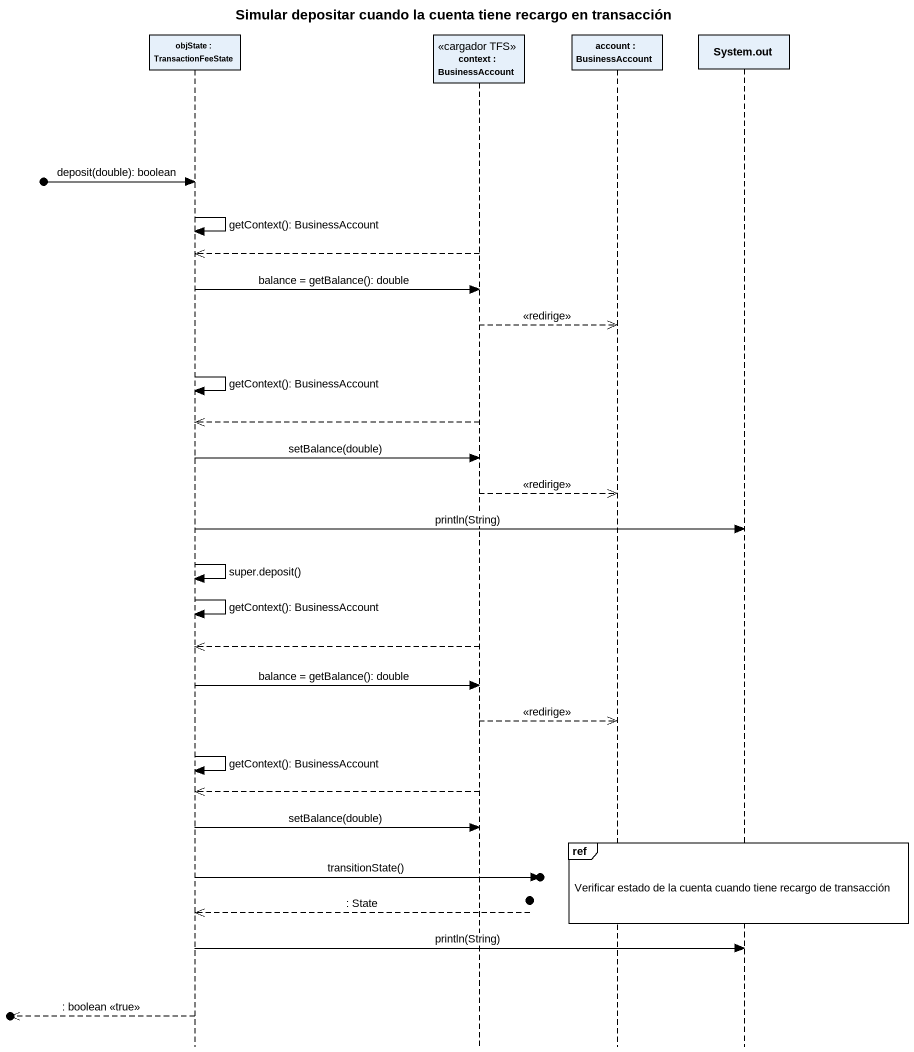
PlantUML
@startuml
title Simular depositar cuando la cuenta tiene recargo en transacción
hide footbox
participant "objState : TransactionFeeState" as objState
participant "context : BusinessAccount" as context <<cargador TFS>>
participant "account : BusinessAccount" as account
participant "System.out" as System_out

[o-> objState : deposit(double): boolean
objState -> objState : getContext(): BusinessAccount
context -->> objState
objState -> context : balance = getBalance(): double
context -->> account : <<redirige>>
objState -> objState : getContext(): BusinessAccount
context -->> objState
objState -> context : setBalance(double)
context -->> account : <<redirige>>
objState -> System_out : println(String)
objState -> objState : super.deposit()
objState -> objState : getContext(): BusinessAccount
context -->> objState
objState -> context : balance = getBalance(): double
context -->> account : <<redirige>>
objState -> objState : getContext(): BusinessAccount
context -->> objState
objState -> context : setBalance(double)
ref over account, System_out : Verificar estado de la cuenta cuando tiene recargo de transacción
objState ->o] : transitionState()
objState <<--o] : : State
objState -> System_out : println(String)
[o<<-- objState : : boolean <<true>>
@enduml
